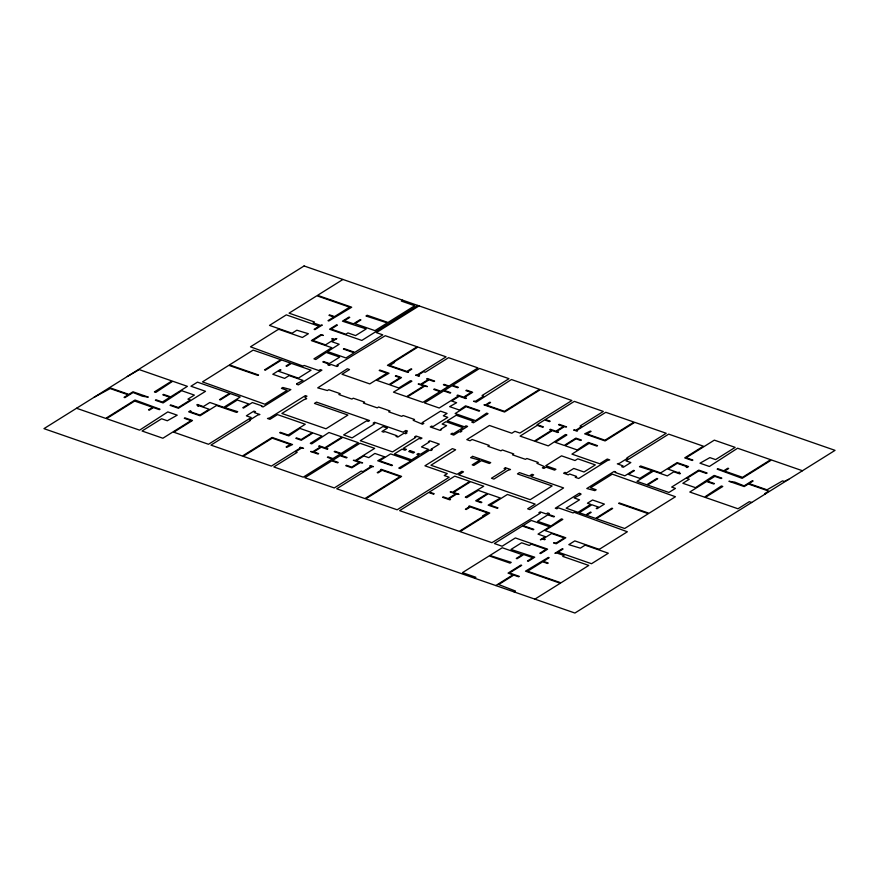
<?xml version="1.0" encoding="UTF-8"?>
<svg xmlns="http://www.w3.org/2000/svg" width="879" height="879" viewBox="0 0 879 879"><rect width="100%" height="100%" fill="white"/><g stroke="black" fill="none" stroke-linecap="round" stroke-linejoin="round"><path stroke-width="1.32" d="M342.931 279.456L317.539 295.344L351.732 307.21L328.812 320.956L327.999 320.67L333.822 317.022L328.922 315.319L329.614 314.891L334.514 316.594L349.611 307.145L316.858 295.773L289.059 313.155L314.473 321.978L313.1 322.835L320.45 325.395L322.285 325.032L314.913 329.647L314.1 329.361L319.077 326.252L286.312 314.869L269.49 325.395L292.048 333.218L296.849 330.218L308.386 333.723L302.387 337.481L279.104 329.394L277.918 329.647L250.471 346.82L303.068 366.093L304.101 365.444L318.758 370.542L320.308 369.576L321.934 370.136L298.377 384.87L296.739 384.31L297.432 383.881L296.816 383.662L302.98 380.409L289.092 375.586L284.631 378.377L272.787 374.267L280.159 369.652L280.983 369.938L278.753 371.323L298.355 378.135L311.056 370.191L291.443 363.39L286.818 366.279L285.994 366.005L290.63 363.104L281.643 359.983L265.348 370.18L264.524 369.894L280.83 359.698L253.174 350.095L229.496 364.906L258.58 375.003L257.899 375.432L228.804 365.334L202.478 381.893L264.887 404.23L287.136 390.32L281.412 388.331L282.785 387.474L290.828 389.595L263.085 406.944L261.448 406.373L262.14 405.944L252.339 402.549L243.582 408.021L242.769 407.735L248.779 403.977L237.341 400.011L224.98 407.735L237.748 411.669L236.55 412.416L216.542 405.472L200.06 415.767L188.633 411.801L190.172 410.834L190.996 411.119L190.139 411.658L199.94 415.053L209.202 409.262L199.401 405.856L197.72 406.109L198.588 405.571L196.742 404.933L197.434 404.505L203.357 406.559L209.872 402.483L223.76 407.307L240.198 397.033L230.43 393.605L220.31 399.934L219.486 399.648L229.617 393.32L197.456 382.156L190.941 386.233L205.532 391.298L178.426 408.252L170.054 405.34L170.735 404.911L178.294 407.537L190.369 399.989L187.919 399.132L194.369 395.1L181.711 390.705L163.109 402.934L155.341 400.242L156.033 399.813L162.362 402.011L169.911 397.286L162.769 394.803L163.45 394.374L170.603 396.858L187.414 386.342L172.713 381.233L155.825 392.397L154.396 391.902L171.899 380.948L139.223 369.609L127.356 376.498M402.648 300.2L401.285 301.057L414.756 305.738L387.991 322.472L367.158 315.242L365.961 315.99L387.298 322.901L374.948 330.636L354.94 323.681L360.939 319.923L360.126 319.648L353.435 323.824L344.447 320.703L349.765 317.385L348.952 317.099L342.436 321.176L366.224 328.933L355.588 335.591L347.908 332.921L345.854 334.207L331.064 329.076L337.415 325.109L336.602 324.823L329.559 329.218L361.829 340.426L417.767 305.442M419.063 305.892L376.333 332.614L382.794 334.855L354.83 352.347L344.052 348.611L343.37 349.04L354.193 352.798L345.963 357.951L327.57 351.567L339.184 344.249L331.833 341.7L336.811 338.591L334.449 339.272L332.35 338.536L331.669 338.964L333.767 339.701L325.527 344.854L312.869 340.459L321.11 335.306L323.362 335.415L320.978 334.591L311.364 340.602L331.79 347.688L313.935 358.852L315.825 359.511L326.197 352.424L339.679 357.105L329.372 363.554L323.45 361.489L322.769 361.917L329.043 364.104L327.856 364.851L329.493 365.422L331.031 364.444L336.965 366.51L338.327 365.653L336.899 365.148L385.244 335.712L417.107 346.776L387.419 365.334L407.834 372.432L408.526 372.004L407.702 371.718L411.822 369.136L411.009 368.85L406.889 371.432L389.738 365.477L394.539 362.467L393.726 362.181L417.921 347.051L446.103 356.841L417.096 374.981L415.591 375.124L418.865 376.256L419.547 375.827L417.921 375.256L423.612 371.696L425.249 372.267L448.554 357.687L477.956 367.905L448.949 386.035L444.049 384.332L443.368 384.771L448.268 386.463L440.72 391.188L434.391 388.99L433.699 389.419L440.027 391.616L422.876 402.351L407.351 396.956L424.513 386.233L427.447 386.584L421.524 384.519L429.073 379.805L433.973 381.508L434.666 381.079L427.304 378.519L426.623 378.948L428.26 379.519L420.711 384.244L418.184 384.035L423.7 385.947L406.537 396.682L393.462 392.144L411.921 381.189L410.493 380.695L398.824 387.991L389.847 384.87L401.516 377.574L396 375.663L395.308 376.091L400.011 377.717L389.023 384.584L376.772 380.332L389.056 373.245L379.871 370.059L379.179 370.488L386.936 373.179L369.784 383.914L342.008 374.267L349.556 369.543L347.315 368.773L317.726 387.87L327.406 390.551L328.768 389.705L340.206 393.671L338.844 394.517L351.908 399.066L353.27 398.209L364.708 402.175L363.346 403.032L377.234 407.856L378.596 406.999L390.034 410.976L388.672 411.822L401.736 416.36L403.098 415.514L414.536 419.481L413.174 420.327L422.48 424.238L423.854 423.381L422.019 422.744L440.544 411.152L447.081 413.427L443.302 415.789L447.796 417.349L433.039 426.579L431.611 426.084L430.238 426.941L440.203 430.402L441.577 429.534L440.797 429.271L446.631 425.623L442.137 424.063L445.917 421.7L463.068 427.655L453.465 433.666L452.191 433.226L450.817 434.083L453.718 435.094L459.212 431.655L460.442 432.083L461.816 431.226L460.585 430.798L467.617 426.403L465.991 425.832L464.442 426.798L447.29 420.843L456.212 415.262L473.363 421.217L471.825 422.184L473.451 422.755L488.043 413.635L486.614 413.13L475.55 420.645L455.135 413.559L466.112 406.68L478.978 411.152L479.67 410.724L465.573 405.834L459.464 410.053L449.663 406.647L456.597 402.714L451.696 401.011L459.245 396.286L465.782 398.561L466.463 398.132L464.42 397.418L472.66 392.265L466.529 390.144L465.848 390.573L471.155 392.408L463.607 397.132L457.684 395.078L456.992 395.506L458.431 396L439.203 408.021L424.502 402.912L443.719 390.902L450.059 393.1L450.74 392.671L444.411 390.474L451.96 385.749L457.673 387.738L458.366 387.298L452.652 385.321L479.582 368.466L508.996 378.684L482.055 395.528L483.681 396.099L475.451 401.253L473.539 401.253L476.187 402.175L511.446 379.53L539.618 389.32L504.447 411.317L486.472 405.076L490.592 402.505L489.779 402.219L485.658 404.79L483.955 404.867L504.579 412.031L540.442 389.606L571.888 400.516L519.896 433.039L514.907 431.303L511.82 433.237L489.438 425.469L466.793 439.632L470.056 440.764L472.111 439.478L489.262 445.433L487.911 446.279L500.975 450.828L502.327 449.971L513.765 453.949L512.413 454.795L525.477 459.332L526.84 458.486L538.267 462.453L536.915 463.299L544.387 466.573L542.321 467.859L543.958 468.43L546.024 467.145L554.594 470.122L555.967 469.265L545.76 465.716L561.549 455.849L575.02 460.53L577.767 458.805L595.325 464.903L584.008 471.99L573.789 468.441L566.581 472.946L564.955 472.386L563.582 473.243L568.274 474.869L569.647 474.012L576.591 476.429L575.218 477.286L578.69 478.484L607.521 460.464L609.707 459.882L607.257 459.036L599.709 463.76L571.932 454.113L589.095 443.379L596.852 446.082L597.544 445.653L588.348 442.456L577.294 449.971L565.043 445.708L576.031 438.841L580.722 440.478L581.415 440.049L575.899 438.127L564.23 445.433L555.242 442.313L566.911 435.006L565.483 434.512L548.254 445.884L535.179 441.346L552.342 430.622L557.857 432.534L558.539 432.105L556.704 431.468L564.252 426.744L566.57 426.886L559.22 424.326L558.539 424.755L563.439 426.458L555.88 431.182L550.375 429.271L549.683 429.699L551.518 430.336L534.366 441.071L520.071 436.105L537.234 425.37L542.739 427.282L543.431 426.853L537.102 424.656L544.65 419.942L549.551 421.634L550.232 421.206L545.332 419.503L574.339 401.373L603.335 411.438L580.03 426.018L581.656 426.579L575.965 430.15L573.646 430.007L576.91 431.139L577.602 430.71L576.778 430.424L605.785 412.295L633.957 422.074L604.961 440.214L586.996 433.973L591.106 431.402L590.292 431.117L584.667 433.83L605.093 440.928L634.781 422.359L666.227 433.281L626.925 457.86L627.749 458.135L619.508 463.288L617.322 463.87L623.035 465.848L621.662 466.705L623.299 467.276L630.847 462.552L625.947 460.849L668.677 434.138L703.387 446.191L684.686 457.882L692.234 460.508L692.927 460.08L686.191 457.739L714.33 440.137L735.152 447.378L715.594 459.607L709.88 457.618L700.003 463.2L709.386 466.463L737.602 448.224L770.685 459.706L742.546 477.308L724.571 471.067L728.691 468.496L727.878 468.21L723.758 470.781L717.835 468.727L717.154 469.155L742.162 478.341L771.498 459.992L802.45 470.737M474.55 578.173L475.924 577.316L462.442 572.636L489.207 555.902L510.029 563.131L511.237 562.373L489.9 555.473L502.25 547.738L522.258 554.693L516.248 558.451L517.072 558.725L523.763 554.55L532.751 557.671L527.433 561L528.246 561.274L534.762 557.198L510.974 549.441L521.61 542.782L529.29 545.452L531.345 544.167L546.134 549.298L539.783 553.265L540.596 553.55L547.639 549.155L515.369 537.948L502.129 546.233L494.372 543.541L522.368 526.027L533.19 529.784L533.872 529.356L523.06 525.598L531.29 520.445L549.672 526.829L538.003 534.124L545.354 536.673L540.376 539.783L542.739 539.102L544.573 539.739L545.266 539.31L543.431 538.673L551.66 533.52L564.318 537.926L556.088 543.068L553.561 542.859L556.22 543.782L565.823 537.772L545.002 530.542L562.835 519.379L561.406 518.885L551.045 525.972L537.563 521.291L547.859 514.852L553.781 516.907L554.473 516.478L548.144 514.281L549.342 513.523L547.716 512.962L546.167 513.929L540.244 511.864L538.871 512.721L540.299 513.226L491.921 542.684L460.058 531.619L489.779 513.039L469.364 505.941L468.672 506.381L469.496 506.656L465.376 509.238L466.189 509.523L470.309 506.941L487.46 512.896L482.659 515.907L483.472 516.193L459.245 531.345L399.615 510.633L428.655 492.482L433.556 494.185L434.237 493.745L429.337 492.053L454.74 476.165L469.847 481.417L452.685 492.141L450.158 491.932L455.674 493.855L448.125 498.569L443.225 496.866L442.544 497.294L449.894 499.854L450.575 499.426L448.938 498.854L456.498 494.13L459.014 494.339L453.498 492.427L470.661 481.703L483.736 486.241L465.277 497.184L466.705 497.679L478.374 490.383L487.351 493.504L475.682 500.799L481.198 502.711L481.89 502.283L477.187 500.656L488.175 493.789L500.426 498.041L488.142 505.128L497.327 508.315L498.019 507.886L490.262 505.194L507.414 494.459L535.19 504.106L527.642 508.831L529.883 509.6L563.593 487.933L530.916 476.583L533.663 474.869L532.026 474.297L529.29 476.022L519.489 472.616L517.423 473.902L552.133 485.955L530.18 499.69L458.706 474.88L463.508 471.869L461.882 471.309L457.069 474.308L430.93 465.233L455.641 449.784L452.377 448.642L424.92 465.815L447.301 473.583L444.214 475.517L449.191 477.242L397.165 509.787L365.719 498.865L401.615 476.418L381.2 469.32L380.519 469.749L381.332 470.034L377.212 472.616L378.025 472.891L382.145 470.32L400.121 476.561L364.906 498.58L336.723 488.79L371.938 466.771L373.443 466.628L370.378 465.562L369.696 465.991L371.125 466.496L362.884 471.638L361.247 471.078L334.273 487.944L304.87 477.736L331.844 460.86L337.569 462.848L338.25 462.42L332.537 460.431L340.085 455.718L346.414 457.915L347.095 457.487L340.766 455.278L359.983 443.269L374.685 448.367L355.468 460.387L353.358 460.321L359.28 462.376L351.732 467.101L346.414 465.255L345.733 465.683L351.853 467.815L360.093 462.662L362.62 462.87L356.292 460.673L363.84 455.948L368.74 457.651L374.85 453.432L384.65 456.838L377.728 460.772L391.814 465.661L392.495 465.233L379.64 460.772L390.617 453.905L411.031 460.992L398.758 468.078L400.187 468.573L429.699 450.114L430.919 450.542L432.292 449.685L431.073 449.257L439.313 444.104L429.754 440.786L428.381 441.643L429.359 441.983L421.47 446.928L428.414 449.334L420.514 454.267L418.272 453.487L416.899 454.344L419.14 455.124L411.592 459.849L394.44 453.894L401.989 449.169L405.054 450.235L406.428 449.378L403.362 448.312L419.151 438.445L420.623 438.951L421.997 438.094L416.031 436.028L414.657 436.885L415.877 437.302L392.55 451.905L360.28 440.698L382.936 426.535L387.43 428.095L381.936 431.523L383.771 432.16L384.804 431.523L397.055 435.775L396.022 436.423L397.857 437.061L404.043 433.193L405.669 433.765L407.043 432.907L405.417 432.336L407.471 431.051L405.834 430.479L403.087 432.193L374.509 422.272L373.135 423.129L374.762 423.7L352.116 437.863L343.645 434.918L366.598 420.854L368.235 421.426L369.598 420.569L316.517 402.132L314.451 403.417L347.941 415.053L325.977 428.787L281.873 413.471L303.837 399.736L306.705 398.725L304.947 397.451L307.002 396.165L305.376 395.594L269.677 417.91L267.491 418.492L269.941 419.338L277.489 414.613L305.266 424.26L288.103 434.995L280.346 432.292L279.654 432.732L288.85 435.918L299.904 428.403L312.155 432.666L301.167 439.533L296.476 437.896L295.794 438.324L301.299 440.247L312.968 432.951L321.956 436.061L310.287 443.368L311.715 443.862L328.955 432.49L342.019 437.028L324.856 447.752L319.341 445.84L318.659 446.268L320.494 446.906L312.946 451.63L310.628 451.487L317.978 454.047L318.659 453.619L313.759 451.916L321.318 447.191L327.241 449.246L327.922 448.817L325.68 448.037L342.832 437.313L358.357 442.697L341.195 453.432L334.866 451.235L334.174 451.663L340.514 453.861L332.954 458.574L328.054 456.882L327.373 457.311L332.273 459.014L303.244 477.165L273.83 466.958L297.168 452.355L295.542 451.795L301.233 448.235L303.552 448.367L300.288 447.235L299.596 447.664L300.42 447.949L271.38 466.101L243.208 456.322L272.237 438.16L290.202 444.4L286.093 446.971L286.906 447.257L292.531 444.543L272.105 437.445L242.384 456.036L210.938 445.115L250.273 420.514L249.449 420.239L257.69 415.086L259.876 414.514L254.163 412.526L255.536 411.669L253.899 411.097L246.351 415.822L251.251 417.525L208.488 444.269L173.778 432.204L192.512 420.492L184.964 417.866L184.271 418.294L191.018 420.634L162.868 438.236L142.046 431.007L161.604 418.767L167.318 420.755L177.195 415.174L167.812 411.91L139.596 430.15L106.513 418.668L134.652 401.066L152.627 407.307L148.507 409.878L149.32 410.163L153.44 407.592L159.363 409.647L160.044 409.218L135.036 400.033L105.7 418.382L76.55 408.263M495.778 585.557L512.94 574.822L508.04 573.119L520.906 565.076L521.719 565.351L509.545 572.976L519.346 576.382L518.654 576.811L513.754 575.108L498.657 584.546L515.533 591.073L514.16 591.93M534.893 599.137L560.286 583.249L525.455 571.163L548.386 557.418L549.199 557.704L543.365 561.351L548.265 563.054L547.584 563.483L542.684 561.78L527.576 571.229L560.967 582.821L588.776 565.439L562.725 556.396L564.098 555.539L556.748 552.979L554.902 553.341L562.285 548.727L563.098 549.012L558.121 552.122L591.512 563.725L608.334 553.21L585.15 545.156L580.338 548.155L568.801 544.65L574.811 540.893L598.094 548.979L599.907 548.946L627.364 531.773L574.13 512.281L573.097 512.929L558.44 507.842L556.89 508.798L555.264 508.238L579.25 493.24L580.876 493.8L580.195 494.229L580.81 494.448L574.218 497.964L579.536 499.81L566.153 508.183L578.03 512.303L590.721 504.359L587.425 503.217L592.567 499.997L604.411 504.106L597.039 508.721L596.215 508.447L598.445 507.051L591.919 504.777L579.217 512.721L585.755 514.984L590.38 512.094L591.204 512.369L586.568 515.27L595.555 518.39L611.85 508.194L612.674 508.48L596.369 518.676L624.661 528.499L648.339 513.688L618.618 503.37L619.31 502.942L649.021 513.259L675.446 496.734L612.311 474.144L590.49 487.79L596.204 489.779L594.83 490.636L586.798 488.515L614.113 471.43L615.75 472.001L615.058 472.43L624.859 475.836L633.616 470.353L634.429 470.639L628.43 474.396L639.857 478.363L652.218 470.639L639.451 466.705L640.648 465.958L660.656 472.902L677.138 462.607L688.565 466.573L687.026 467.54L686.202 467.254L687.07 466.727L677.259 463.321L667.996 469.111L677.797 472.517L679.478 472.265L678.621 472.803L680.456 473.44L679.764 473.869L673.841 471.814L667.326 475.891L653.438 471.067L636.967 481.373L646.768 484.768L656.888 478.44L657.712 478.725L647.581 485.054L668.908 492.46L675.457 488.394L671.666 487.076L698.783 470.122L707.155 473.034L706.463 473.462L698.904 470.836L686.829 478.385L689.279 479.242L682.829 483.274L695.487 487.669L714.089 475.44L721.857 478.132L721.165 478.561L714.836 476.363L707.287 481.088L714.429 483.571L713.748 483.999L706.595 481.516L689.784 492.031L704.486 497.14L721.373 485.977L722.802 486.472L705.299 497.426L737.975 508.765L749.304 501.689L751.655 502.502M788.716 479.33L784.222 481.439L782.585 480.868L767.015 489.812L749.04 483.571L753.16 481L752.347 480.714L744.106 485.867L734.822 482.142L728.922 481.263L744.238 486.581L748.359 483.999L768.773 491.097L764.664 493.668L765.389 493.921M109.501 387.661L128.839 394.374L132.96 391.792L148.276 397.121L142.376 396.231L133.092 392.506L124.851 397.66L124.038 397.374L128.158 394.803L110.183 388.562L94.064 397.319M304.079 265.963L43.95 428.644L574.921 613.037L835.05 450.356L304.079 265.963M410.097 450.652L408.724 451.509L413.218 453.07L414.591 452.213L410.097 450.652M472.704 456.366L470.639 457.662L479.725 460.146L472.177 464.87L473.803 465.43L481.351 460.706L489.361 463.486L490.735 462.629L472.704 456.366M505.436 467.738L504.063 468.595L505.864 469.221L491.449 478.231L493.899 479.088L507.622 470.496L510.501 469.496L505.436 467.738"/></g></svg>
